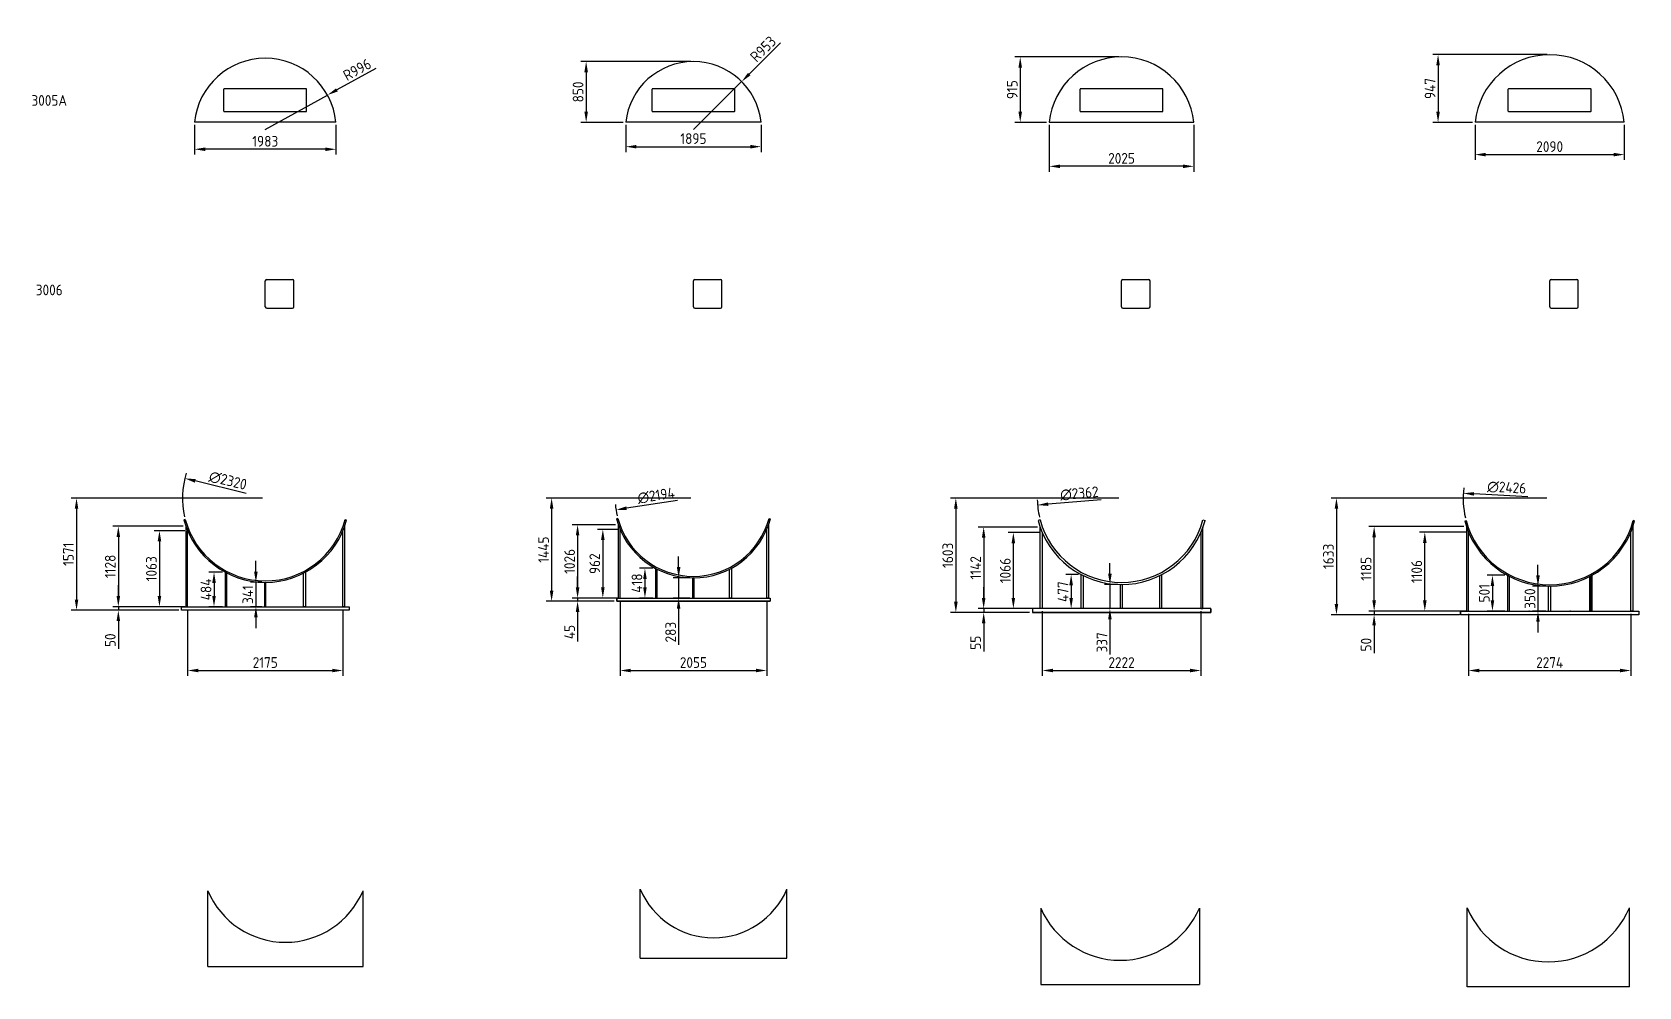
# Model space of a CAD drawing. Header units: millimetres. Extents: x -47360 to 661737, y -45870 to 354580.
# Drawn here: x -267 to 22250, y -45870 to -32500 of the extents above; entities that cross this region are included whole.
import ezdxf

# ---------------------------------------------------------------- set-up
doc = ezdxf.new("R2010")
doc.units = ezdxf.units.MM
doc.header["$LTSCALE"] = 10
doc.styles.get("Standard").update_dxf_attribs({"font": 'isocp2.shx', "bigfont": 'whgtxt.shx'})
doc.dimstyles.new('ISO-25', dxfattribs={"dimscale": 60, "dimtxt": 2.5, "dimasz": 2.5, "dimexe": 1.25, "dimexo": 0.625, "dimtad": 1, "dimdec": 0, "dimdsep": 46, "dimtxsty": 'Standard', "dimcen": 2.5, "dimclrt": 2, "dimadec": 0, "dimazin": 0, "dimtfac": 1, "dimtdec": 0, "dimtmove": 0, "dimatfit": 3, "dimfxl": 1, "dimarcsym": 0})

# ---------------------------------------------------------------- blocks, each defined once
blk = doc.blocks.new('*D353')
at = {"color": 0, "lineweight": -2, "transparency": 16777216}
for p, q in [((4550, -33008), (4004, -33309)), ((3000, -33862), (3872, -33381))]:
    blk.add_line(p, q, dxfattribs=at)
at = {"color": 0, "transparency": 16777216}
blk.add_solid([(3992, -33287), (4016, -33331), (3872, -33381)], dxfattribs=at)
at = {"layer": 'Defpoints', "color": 0, "transparency": 16777216}
for p in [(3872, -33381), (3000, -33862)]:
    blk.add_point(p, dxfattribs=at)
at = {"color": 2, "transparency": 16777216, "insert": (4288, -33024), "char_height": 150, "attachment_point": 5, "rotation": 28.8666}
blk.add_mtext('R996', dxfattribs=at)
blk = doc.blocks.new('*D354')
at = {"color": 0, "lineweight": -2, "transparency": 16777216}
for p, q in [((10223, -32649), (9782, -33088)), ((9000, -33865), (9676, -33193))]:
    blk.add_line(p, q, dxfattribs=at)
at = {"color": 0, "transparency": 16777216}
blk.add_solid([(9765, -33070), (9800, -33105), (9676, -33193)], dxfattribs=at)
at = {"layer": 'Defpoints', "color": 0, "transparency": 16777216}
for p in [(9676, -33193), (9000, -33865)]:
    blk.add_point(p, dxfattribs=at)
at = {"color": 2, "transparency": 16777216, "insert": (9977, -32736), "char_height": 150, "attachment_point": 5, "rotation": 44.8308}
blk.add_mtext('R953', dxfattribs=at)
blk = doc.blocks.new('*D355')
at = {"color": 0, "lineweight": -2, "transparency": 16777216}
for p, q in [((8052, -33800), (8052, -34179)), ((9948, -33800), (9948, -34179)), ((8202, -34104), (9798, -34104))]:
    blk.add_line(p, q, dxfattribs=at)
at = {"color": 0, "transparency": 16777216}
for points in [[(8202, -34079), (8202, -34129), (8052, -34104)], [(9798, -34079), (9798, -34129), (9948, -34104)]]:
    blk.add_solid(points, dxfattribs=at)
at = {"layer": 'Defpoints', "color": 0, "transparency": 16777216}
for p in [(8052, -33763), (9948, -33763), (9948, -34104)]:
    blk.add_point(p, dxfattribs=at)
at = {"color": 2, "transparency": 16777216, "insert": (9000, -33991), "char_height": 150, "attachment_point": 5}
blk.add_mtext('1895', dxfattribs=at)
blk = doc.blocks.new('*D356')
at = {"color": 0, "lineweight": -2, "transparency": 16777216}
for p, q in [((2009, -33800), (2009, -34215)), ((3991, -33800), (3991, -34215)), ((3841, -34140), (2159, -34140))]:
    blk.add_line(p, q, dxfattribs=at)
at = {"color": 0, "transparency": 16777216}
for points in [[(2159, -34115), (2159, -34165), (2009, -34140)], [(3841, -34115), (3841, -34165), (3991, -34140)]]:
    blk.add_solid(points, dxfattribs=at)
at = {"layer": 'Defpoints', "color": 0, "transparency": 16777216}
for p in [(2009, -33763), (3991, -33763), (2009, -34140)]:
    blk.add_point(p, dxfattribs=at)
at = {"color": 2, "transparency": 16777216, "insert": (3000, -34028), "char_height": 150, "attachment_point": 5}
blk.add_mtext('1983', dxfattribs=at)
blk = doc.blocks.new('*D357')
at = {"color": 0, "lineweight": -2, "transparency": 16777216}
for p, q in [((8962, -32912), (7422, -32912)), ((7497, -33062), (7497, -33613)), ((8015, -33763), (7422, -33763))]:
    blk.add_line(p, q, dxfattribs=at)
at = {"color": 0, "transparency": 16777216}
for points in [[(7472, -33062), (7522, -33062), (7497, -32912)], [(7472, -33613), (7522, -33613), (7497, -33763)]]:
    blk.add_solid(points, dxfattribs=at)
at = {"layer": 'Defpoints', "color": 0, "transparency": 16777216}
for p in [(9000, -32912), (7497, -33763), (8052, -33763)]:
    blk.add_point(p, dxfattribs=at)
at = {"color": 2, "transparency": 16777216, "insert": (7384, -33337), "char_height": 150, "attachment_point": 5, "rotation": 90}
blk.add_mtext('850', dxfattribs=at)
blk = doc.blocks.new('*D358')
at = {"color": 0, "lineweight": -2, "transparency": 16777216}
for p, q in [((13987, -33800), (13987, -34454)), ((16013, -33800), (16013, -34454)), ((15863, -34379), (14137, -34379))]:
    blk.add_line(p, q, dxfattribs=at)
at = {"color": 0, "transparency": 16777216}
for points in [[(14137, -34354), (14137, -34404), (13987, -34379)], [(15863, -34354), (15863, -34404), (16013, -34379)]]:
    blk.add_solid(points, dxfattribs=at)
at = {"layer": 'Defpoints', "color": 0, "transparency": 16777216}
for p in [(13987, -33763), (16013, -33763), (13987, -34379)]:
    blk.add_point(p, dxfattribs=at)
at = {"color": 2, "transparency": 16777216, "insert": (15000, -34267), "char_height": 150, "attachment_point": 5}
blk.add_mtext('2025', dxfattribs=at)
blk = doc.blocks.new('*D359')
at = {"color": 0, "lineweight": -2, "transparency": 16777216}
for p, q in [((14963, -32847), (13505, -32847)), ((13580, -32997), (13580, -33613)), ((13950, -33763), (13505, -33763))]:
    blk.add_line(p, q, dxfattribs=at)
at = {"color": 0, "transparency": 16777216}
for points in [[(13555, -32997), (13605, -32997), (13580, -32847)], [(13555, -33613), (13605, -33613), (13580, -33763)]]:
    blk.add_solid(points, dxfattribs=at)
at = {"layer": 'Defpoints', "color": 0, "transparency": 16777216}
for p in [(15000, -32847), (13580, -33763), (13988, -33763)]:
    blk.add_point(p, dxfattribs=at)
at = {"color": 2, "transparency": 16777216, "insert": (13468, -33305), "char_height": 150, "attachment_point": 5, "rotation": 90}
blk.add_mtext('915', dxfattribs=at)
blk = doc.blocks.new('*D360')
at = {"color": 0, "lineweight": -2, "transparency": 16777216}
for p, q in [((19955, -33800), (19955, -34290)), ((22045, -33800), (22045, -34290)), ((20105, -34215), (21895, -34215))]:
    blk.add_line(p, q, dxfattribs=at)
at = {"color": 0, "transparency": 16777216}
for points in [[(20105, -34190), (20105, -34240), (19955, -34215)], [(21895, -34190), (21895, -34240), (22045, -34215)]]:
    blk.add_solid(points, dxfattribs=at)
at = {"layer": 'Defpoints', "color": 0, "transparency": 16777216}
for p in [(19955, -33763, 1695770737718), (22045, -33763, 1695770737718), (22045, -34215)]:
    blk.add_point(p, dxfattribs=at)
at = {"color": 2, "transparency": 16777216, "insert": (21000, -34103), "char_height": 150, "attachment_point": 5}
blk.add_mtext('2090', dxfattribs=at)
blk = doc.blocks.new('*D361')
at = {"color": 0, "lineweight": -2, "transparency": 16777216}
for p, q in [((20963, -32815), (19361, -32815)), ((19436, -32965), (19436, -33613)), ((19918, -33763), (19361, -33763))]:
    blk.add_line(p, q, dxfattribs=at)
at = {"color": 0, "transparency": 16777216}
for points in [[(19411, -32965), (19461, -32965), (19436, -32815)], [(19411, -33613), (19461, -33613), (19436, -33763)]]:
    blk.add_solid(points, dxfattribs=at)
at = {"layer": 'Defpoints', "color": 0, "transparency": 16777216}
for p in [(21000, -32815, 1695770737718), (19436, -33763), (19955, -33763, 1695770737718)]:
    blk.add_point(p, dxfattribs=at)
at = {"color": 2, "transparency": 16777216, "insert": (19324, -33289), "char_height": 150, "attachment_point": 5, "rotation": 90}
blk.add_mtext('947', dxfattribs=at)
blk = doc.blocks.new('*D382')
at = {"color": 0, "lineweight": -2, "transparency": 16777216}
for p, q in [((2962, -39025), (280, -39025)), ((355, -39175), (355, -40446)), ((1788, -40596), (280, -40596))]:
    blk.add_line(p, q, dxfattribs=at)
at = {"color": 0, "transparency": 16777216}
for points in [[(330, -39175), (380, -39175), (355, -39025)], [(330, -40446), (380, -40446), (355, -40596)]]:
    blk.add_solid(points, dxfattribs=at)
at = {"layer": 'Defpoints', "color": 0, "transparency": 16777216}
for p in [(3000, -39025), (355, -40596), (1825, -40596)]:
    blk.add_point(p, dxfattribs=at)
at = {"color": 2, "transparency": 16777216, "insert": (242, -39811), "char_height": 150, "attachment_point": 5, "rotation": 90}
blk.add_mtext('1571', dxfattribs=at)
blk = doc.blocks.new('*D383')
at = {"color": 0, "lineweight": -2, "transparency": 16777216}
for p, q in [((941, -40396), (941, -40246)), ((1788, -40546), (866, -40546)), ((1788, -40596), (866, -40596)), ((941, -40546), (941, -40596)), ((941, -40746), (941, -41136))]:
    blk.add_line(p, q, dxfattribs=at)
at = {"color": 0, "transparency": 16777216}
for points in [[(916, -40396), (966, -40396), (941, -40546)], [(916, -40746), (966, -40746), (941, -40596)]]:
    blk.add_solid(points, dxfattribs=at)
at = {"layer": 'Defpoints', "color": 0, "transparency": 16777216}
for p in [(941, -40596), (1825, -40546), (1825, -40596)]:
    blk.add_point(p, dxfattribs=at)
at = {"color": 2, "transparency": 16777216, "insert": (828, -41016), "char_height": 150, "attachment_point": 5, "rotation": 90}
blk.add_mtext('50', dxfattribs=at)
blk = doc.blocks.new('*D384')
at = {"color": 0, "lineweight": -2, "transparency": 16777216}
for p, q in [((1850, -39419), (866, -39419)), ((941, -39569), (941, -40396)), ((1850, -40546), (866, -40546))]:
    blk.add_line(p, q, dxfattribs=at)
at = {"color": 0, "transparency": 16777216}
for points in [[(916, -39569), (966, -39569), (941, -39419)], [(916, -40396), (966, -40396), (941, -40546)]]:
    blk.add_solid(points, dxfattribs=at)
at = {"layer": 'Defpoints', "color": 0, "transparency": 16777216}
for p in [(1888, -39419), (941, -40546), (1888, -40546)]:
    blk.add_point(p, dxfattribs=at)
at = {"color": 2, "transparency": 16777216, "insert": (828, -39982), "char_height": 150, "attachment_point": 5, "rotation": 90}
blk.add_mtext('1128', dxfattribs=at)
blk = doc.blocks.new('*D385')
at = {"color": 0, "lineweight": -2, "transparency": 16777216}
for p, q in [((1875, -39483), (1442, -39483)), ((1517, -39633), (1517, -40396)), ((1875, -40546), (1442, -40546))]:
    blk.add_line(p, q, dxfattribs=at)
at = {"color": 0, "transparency": 16777216}
for points in [[(1492, -39633), (1542, -39633), (1517, -39483)], [(1492, -40396), (1542, -40396), (1517, -40546)]]:
    blk.add_solid(points, dxfattribs=at)
at = {"layer": 'Defpoints', "color": 0, "transparency": 16777216}
for p in [(1912, -39483), (1517, -40546), (1912, -40546)]:
    blk.add_point(p, dxfattribs=at)
at = {"color": 2, "transparency": 16777216, "insert": (1404, -40015), "char_height": 150, "attachment_point": 5, "rotation": 90}
blk.add_mtext('1063', dxfattribs=at)
blk = doc.blocks.new('*D386')
at = {"color": 0, "lineweight": -2, "transparency": 16777216}
for p, q in [((2400, -40063), (2207, -40063)), ((2282, -40213), (2282, -40396)), ((2400, -40546), (2207, -40546))]:
    blk.add_line(p, q, dxfattribs=at)
at = {"color": 0, "transparency": 16777216}
for points in [[(2257, -40213), (2307, -40213), (2282, -40063)], [(2257, -40396), (2307, -40396), (2282, -40546)]]:
    blk.add_solid(points, dxfattribs=at)
at = {"layer": 'Defpoints', "color": 0, "transparency": 16777216}
for p in [(2438, -40063), (2282, -40546), (2438, -40546)]:
    blk.add_point(p, dxfattribs=at)
at = {"color": 2, "transparency": 16777216, "insert": (2170, -40304), "char_height": 150, "attachment_point": 5, "rotation": 90}
blk.add_mtext('484', dxfattribs=at)
blk = doc.blocks.new('*D387')
at = {"color": 0, "lineweight": -2, "transparency": 16777216}
for p, q in [((2869, -40055), (2869, -39905)), ((2953, -40205), (2794, -40205)), ((2869, -40205), (2869, -40546)), ((2952, -40546), (2794, -40546)), ((2869, -40696), (2869, -40846))]:
    blk.add_line(p, q, dxfattribs=at)
at = {"color": 0, "transparency": 16777216}
for points in [[(2844, -40055), (2894, -40055), (2869, -40205)], [(2844, -40696), (2894, -40696), (2869, -40546)]]:
    blk.add_solid(points, dxfattribs=at)
at = {"layer": 'Defpoints', "color": 0, "transparency": 16777216}
for p in [(2990, -40205), (2869, -40546), (2990, -40546)]:
    blk.add_point(p, dxfattribs=at)
at = {"color": 2, "transparency": 16777216, "insert": (2756, -40376), "char_height": 150, "attachment_point": 5, "rotation": 90}
blk.add_mtext('341', dxfattribs=at)
blk = doc.blocks.new('*D388')
at = {"color": 0, "lineweight": -2, "transparency": 16777216}
blk.add_line((8776, -39059), (8064, -39167), dxfattribs=at)
blk.add_arc((9000, -39025), 1097, 184.6841, 193.0414, dxfattribs=at)
at = {"color": 0, "transparency": 16777216}
blk.add_solid([(8060, -39142), (8067, -39192), (7915, -39189)], dxfattribs=at)
at = {"layer": 'Defpoints', "color": 0, "transparency": 16777216}
for p in [(10085, -38861), (7915, -39189)]:
    blk.add_point(p, dxfattribs=at)
at = {"color": 2, "transparency": 16777216, "insert": (8477, -38991), "char_height": 150, "attachment_point": 5, "rotation": 8.6013}
blk.add_mtext('∅2194', dxfattribs=at)
blk = doc.blocks.new('*D389')
at = {"color": 0, "lineweight": -2, "transparency": 16777216}
for p, q in [((8962, -39025), (6938, -39025)), ((7013, -39175), (7013, -40320)), ((7888, -40470), (6938, -40470))]:
    blk.add_line(p, q, dxfattribs=at)
at = {"color": 0, "transparency": 16777216}
for points in [[(6988, -39175), (7038, -39175), (7013, -39025)], [(6988, -40320), (7038, -40320), (7013, -40470)]]:
    blk.add_solid(points, dxfattribs=at)
at = {"layer": 'Defpoints', "color": 0, "transparency": 16777216}
for p in [(9000, -39025), (7013, -40470), (7925, -40470)]:
    blk.add_point(p, dxfattribs=at)
at = {"color": 2, "transparency": 16777216, "insert": (6900, -39748), "char_height": 150, "attachment_point": 5, "rotation": 90}
blk.add_mtext('1445', dxfattribs=at)
blk = doc.blocks.new('*D390')
at = {"color": 0, "lineweight": -2, "transparency": 16777216}
for p, q in [((7377, -40275), (7377, -40125)), ((7888, -40425), (7302, -40425)), ((7888, -40470), (7302, -40470)), ((7377, -40425), (7377, -40470)), ((7377, -40620), (7377, -41032))]:
    blk.add_line(p, q, dxfattribs=at)
at = {"color": 0, "transparency": 16777216}
for points in [[(7352, -40275), (7402, -40275), (7377, -40425)], [(7352, -40620), (7402, -40620), (7377, -40470)]]:
    blk.add_solid(points, dxfattribs=at)
at = {"layer": 'Defpoints', "color": 0, "transparency": 16777216}
for p in [(7377, -40470), (7925, -40425), (7925, -40470)]:
    blk.add_point(p, dxfattribs=at)
at = {"color": 2, "transparency": 16777216, "insert": (7265, -40901), "char_height": 150, "attachment_point": 5, "rotation": 90}
blk.add_mtext('45', dxfattribs=at)
blk = doc.blocks.new('*D391')
at = {"color": 0, "lineweight": -2, "transparency": 16777216}
for p, q in [((7910, -39399), (7302, -39399)), ((7377, -39549), (7377, -40275)), ((7910, -40425), (7302, -40425))]:
    blk.add_line(p, q, dxfattribs=at)
at = {"color": 0, "transparency": 16777216}
for points in [[(7352, -39549), (7402, -39549), (7377, -39399)], [(7352, -40275), (7402, -40275), (7377, -40425)]]:
    blk.add_solid(points, dxfattribs=at)
at = {"layer": 'Defpoints', "color": 0, "transparency": 16777216}
for p in [(7948, -39399), (7377, -40425), (7948, -40425)]:
    blk.add_point(p, dxfattribs=at)
at = {"color": 2, "transparency": 16777216, "insert": (7265, -39912), "char_height": 150, "attachment_point": 5, "rotation": 90}
blk.add_mtext('1026', dxfattribs=at)
blk = doc.blocks.new('*D392')
at = {"color": 0, "lineweight": -2, "transparency": 16777216}
for p, q in [((7935, -39463), (7656, -39463)), ((7731, -39613), (7731, -40275)), ((7935, -40425), (7656, -40425))]:
    blk.add_line(p, q, dxfattribs=at)
at = {"color": 0, "transparency": 16777216}
for points in [[(7706, -39613), (7756, -39613), (7731, -39463)], [(7706, -40275), (7756, -40275), (7731, -40425)]]:
    blk.add_solid(points, dxfattribs=at)
at = {"layer": 'Defpoints', "color": 0, "transparency": 16777216}
for p in [(7973, -39463), (7731, -40425), (7973, -40425)]:
    blk.add_point(p, dxfattribs=at)
at = {"color": 2, "transparency": 16777216, "insert": (7618, -39944), "char_height": 150, "attachment_point": 5, "rotation": 90}
blk.add_mtext('962', dxfattribs=at)
blk = doc.blocks.new('*D393')
at = {"color": 0, "lineweight": -2, "transparency": 16777216}
for p, q in [((8430, -40007), (8246, -40007)), ((8321, -40157), (8321, -40275)), ((8430, -40425), (8246, -40425))]:
    blk.add_line(p, q, dxfattribs=at)
at = {"color": 0, "transparency": 16777216}
for points in [[(8296, -40157), (8346, -40157), (8321, -40007)], [(8296, -40275), (8346, -40275), (8321, -40425)]]:
    blk.add_solid(points, dxfattribs=at)
at = {"layer": 'Defpoints', "color": 0, "transparency": 16777216}
for p in [(8468, -40007), (8321, -40425), (8468, -40425)]:
    blk.add_point(p, dxfattribs=at)
at = {"color": 2, "transparency": 16777216, "insert": (8209, -40216), "char_height": 150, "attachment_point": 5, "rotation": 90}
blk.add_mtext('418', dxfattribs=at)
blk = doc.blocks.new('*D394')
at = {"color": 0, "lineweight": -2, "transparency": 16777216}
for p, q in [((8793, -39992), (8793, -39842)), ((8950, -40142), (8718, -40142)), ((8793, -40142), (8793, -40425)), ((8950, -40425), (8718, -40425)), ((8793, -40575), (8793, -41080))]:
    blk.add_line(p, q, dxfattribs=at)
at = {"color": 0, "transparency": 16777216}
for points in [[(8768, -39992), (8818, -39992), (8793, -40142)], [(8768, -40575), (8818, -40575), (8793, -40425)]]:
    blk.add_solid(points, dxfattribs=at)
at = {"layer": 'Defpoints', "color": 0, "transparency": 16777216}
for p in [(8988, -40142), (8793, -40425), (8988, -40425)]:
    blk.add_point(p, dxfattribs=at)
at = {"color": 2, "transparency": 16777216, "insert": (8681, -40903), "char_height": 150, "attachment_point": 5, "rotation": 90}
blk.add_mtext('283', dxfattribs=at)
blk = doc.blocks.new('*D395')
at = {"color": 0, "lineweight": -2, "transparency": 16777216}
for p, q in [((7973, -40463), (7973, -41515)), ((10028, -40463), (10028, -41515)), ((8123, -41440), (9878, -41440))]:
    blk.add_line(p, q, dxfattribs=at)
at = {"color": 0, "transparency": 16777216}
for points in [[(8123, -41415), (8123, -41465), (7973, -41440)], [(9878, -41415), (9878, -41465), (10028, -41440)]]:
    blk.add_solid(points, dxfattribs=at)
at = {"layer": 'Defpoints', "color": 0, "transparency": 16777216}
for p in [(7973, -40425), (10028, -40425), (10028, -41440)]:
    blk.add_point(p, dxfattribs=at)
at = {"color": 2, "transparency": 16777216, "insert": (9000, -41328), "char_height": 150, "attachment_point": 5}
blk.add_mtext('2055', dxfattribs=at)
blk = doc.blocks.new('*D396')
at = {"color": 0, "lineweight": -2, "transparency": 16777216}
for p, q in [((1912, -40584), (1912, -41515)), ((4088, -40584), (4088, -41515)), ((2062, -41440), (3938, -41440))]:
    blk.add_line(p, q, dxfattribs=at)
at = {"color": 0, "transparency": 16777216}
for points in [[(2062, -41415), (2062, -41465), (1912, -41440)], [(3938, -41415), (3938, -41465), (4088, -41440)]]:
    blk.add_solid(points, dxfattribs=at)
at = {"layer": 'Defpoints', "color": 0, "transparency": 16777216}
for p in [(1912, -40546), (4088, -40546), (4088, -41440)]:
    blk.add_point(p, dxfattribs=at)
at = {"color": 2, "transparency": 16777216, "insert": (3000, -41328), "char_height": 150, "attachment_point": 5}
blk.add_mtext('2175', dxfattribs=at)
blk = doc.blocks.new('*D397')
at = {"color": 0, "lineweight": -2, "transparency": 16777216}
blk.add_line((14714, -39049), (13973, -39111), dxfattribs=at)
blk.add_arc((15000, -39025), 1181, 181.1066, 193.1807, dxfattribs=at)
at = {"color": 0, "transparency": 16777216}
blk.add_solid([(13970, -39086), (13975, -39135), (13823, -39123)], dxfattribs=at)
at = {"layer": 'Defpoints', "color": 0, "transparency": 16777216}
for p in [(16177, -38928), (13823, -39123)]:
    blk.add_point(p, dxfattribs=at)
at = {"color": 2, "transparency": 16777216, "insert": (14409, -38961), "char_height": 150, "attachment_point": 5, "rotation": 4.7452}
blk.add_mtext('∅2362', dxfattribs=at)
blk = doc.blocks.new('*D398')
at = {"color": 0, "lineweight": -2, "transparency": 16777216}
for p, q in [((14962, -39025), (12603, -39025)), ((12678, -39175), (12678, -40478)), ((13712, -40628), (12603, -40628))]:
    blk.add_line(p, q, dxfattribs=at)
at = {"color": 0, "transparency": 16777216}
for points in [[(12653, -39175), (12703, -39175), (12678, -39025)], [(12653, -40478), (12703, -40478), (12678, -40628)]]:
    blk.add_solid(points, dxfattribs=at)
at = {"layer": 'Defpoints', "color": 0, "transparency": 16777216}
for p in [(15000, -39025), (12678, -40628), (13750, -40628, -37683794172)]:
    blk.add_point(p, dxfattribs=at)
at = {"color": 2, "transparency": 16777216, "insert": (12565, -39827), "char_height": 150, "attachment_point": 5, "rotation": 90}
blk.add_mtext('1603', dxfattribs=at)
blk = doc.blocks.new('*D399')
at = {"color": 0, "lineweight": -2, "transparency": 16777216}
for p, q in [((13068, -40423), (13068, -40273)), ((13712, -40573), (12993, -40573)), ((13712, -40628), (12993, -40628)), ((13068, -40573), (13068, -40628)), ((13068, -40778), (13068, -41175))]:
    blk.add_line(p, q, dxfattribs=at)
at = {"color": 0, "transparency": 16777216}
for points in [[(13043, -40423), (13093, -40423), (13068, -40573)], [(13043, -40778), (13093, -40778), (13068, -40628)]]:
    blk.add_solid(points, dxfattribs=at)
at = {"layer": 'Defpoints', "color": 0, "transparency": 16777216}
for p in [(13068, -40628), (13750, -40573, -37683794172), (13750, -40628, -37683794172)]:
    blk.add_point(p, dxfattribs=at)
at = {"color": 2, "transparency": 16777216, "insert": (12955, -41051), "char_height": 150, "attachment_point": 5, "rotation": 90}
blk.add_mtext('55', dxfattribs=at)
blk = doc.blocks.new('*D400')
at = {"color": 0, "lineweight": -2, "transparency": 16777216}
for p, q in [((13822, -39431), (12993, -39431)), ((13068, -39581), (13068, -40423)), ((13822, -40573), (12993, -40573))]:
    blk.add_line(p, q, dxfattribs=at)
at = {"color": 0, "transparency": 16777216}
for points in [[(13043, -39581), (13093, -39581), (13068, -39431)], [(13043, -40423), (13093, -40423), (13068, -40573)]]:
    blk.add_solid(points, dxfattribs=at)
at = {"layer": 'Defpoints', "color": 0, "transparency": 16777216}
for p in [(13859, -39431), (13068, -40573), (13859, -40573)]:
    blk.add_point(p, dxfattribs=at)
at = {"color": 2, "transparency": 16777216, "insert": (12955, -40002), "char_height": 150, "attachment_point": 5, "rotation": 90}
blk.add_mtext('1142', dxfattribs=at)
blk = doc.blocks.new('*D401')
at = {"color": 0, "lineweight": -2, "transparency": 16777216}
for p, q in [((13852, -39507), (13409, -39507)), ((13484, -40423), (13484, -39657)), ((13852, -40573), (13409, -40573))]:
    blk.add_line(p, q, dxfattribs=at)
at = {"color": 0, "transparency": 16777216}
for points in [[(13459, -39657), (13509, -39657), (13484, -39507)], [(13459, -40423), (13509, -40423), (13484, -40573)]]:
    blk.add_solid(points, dxfattribs=at)
at = {"layer": 'Defpoints', "color": 0, "transparency": 16777216}
for p in [(13484, -39507), (13889, -39507), (13889, -40573)]:
    blk.add_point(p, dxfattribs=at)
at = {"color": 2, "transparency": 16777216, "insert": (13371, -40040), "char_height": 150, "attachment_point": 5, "rotation": 90}
blk.add_mtext('1066', dxfattribs=at)
blk = doc.blocks.new('*D402')
at = {"color": 0, "lineweight": -2, "transparency": 16777216}
for p, q in [((14397, -40096), (14219, -40096)), ((14294, -40246), (14294, -40423)), ((14397, -40573), (14219, -40573))]:
    blk.add_line(p, q, dxfattribs=at)
at = {"color": 0, "transparency": 16777216}
for points in [[(14269, -40246), (14319, -40246), (14294, -40096)], [(14269, -40423), (14319, -40423), (14294, -40573)]]:
    blk.add_solid(points, dxfattribs=at)
at = {"layer": 'Defpoints', "color": 0, "transparency": 16777216}
for p in [(14435, -40096, -56525691257), (14294, -40573), (14435, -40573, -56525691257)]:
    blk.add_point(p, dxfattribs=at)
at = {"color": 2, "transparency": 16777216, "insert": (14181, -40335), "char_height": 150, "attachment_point": 5, "rotation": 90}
blk.add_mtext('477', dxfattribs=at)
blk = doc.blocks.new('*D403')
at = {"color": 0, "lineweight": -2, "transparency": 16777216}
for p, q in [((14837, -40086), (14837, -39936)), ((14947, -40236), (14762, -40236)), ((14837, -40236), (14837, -40573)), ((14947, -40573), (14762, -40573)), ((14837, -40723), (14837, -41218))]:
    blk.add_line(p, q, dxfattribs=at)
at = {"color": 0, "transparency": 16777216}
for points in [[(14812, -40086), (14862, -40086), (14837, -40236)], [(14812, -40723), (14862, -40723), (14837, -40573)]]:
    blk.add_solid(points, dxfattribs=at)
at = {"layer": 'Defpoints', "color": 0, "transparency": 16777216}
for p in [(14985, -40236, -56525691257), (14837, -40573), (14985, -40573, -56525691257)]:
    blk.add_point(p, dxfattribs=at)
at = {"color": 2, "transparency": 16777216, "insert": (14725, -41046), "char_height": 150, "attachment_point": 5, "rotation": 90}
blk.add_mtext('337', dxfattribs=at)
blk = doc.blocks.new('*D404')
at = {"color": 0, "lineweight": -2, "transparency": 16777216}
for p, q in [((13889, -40611), (13889, -41515)), ((16111, -40611), (16111, -41515)), ((14039, -41440), (15961, -41440))]:
    blk.add_line(p, q, dxfattribs=at)
at = {"color": 0, "transparency": 16777216}
for points in [[(14039, -41415), (14039, -41465), (13889, -41440)], [(15961, -41415), (15961, -41465), (16111, -41440)]]:
    blk.add_solid(points, dxfattribs=at)
at = {"layer": 'Defpoints', "color": 0, "transparency": 16777216}
for p in [(13889, -40573), (16111, -40573), (16111, -41440)]:
    blk.add_point(p, dxfattribs=at)
at = {"color": 2, "transparency": 16777216, "insert": (15000, -41328), "char_height": 150, "attachment_point": 5}
blk.add_mtext('2222', dxfattribs=at)
blk = doc.blocks.new('*D405')
at = {"color": 0, "lineweight": -2, "transparency": 16777216}
blk.add_line((20695, -39008), (19939, -38967), dxfattribs=at)
blk.add_arc((21000, -39025), 1213, 173.3004, 193.2287, dxfattribs=at)
at = {"color": 0, "transparency": 16777216}
blk.add_solid([(19940, -38942), (19937, -38992), (19789, -38958)], dxfattribs=at)
at = {"layer": 'Defpoints', "color": 0, "transparency": 16777216}
for p in [(19789, -38958), (22211, -39092)]:
    blk.add_point(p, dxfattribs=at)
at = {"color": 2, "transparency": 16777216, "insert": (20398, -38879), "char_height": 150, "attachment_point": 5, "rotation": 356.843}
blk.add_mtext('∅2426', dxfattribs=at)
blk = doc.blocks.new('*D406')
at = {"color": 0, "lineweight": -2, "transparency": 16777216}
for p, q in [((20962, -39025), (17937, -39025)), ((18012, -39175), (18012, -40508)), ((19738, -40658), (17937, -40658))]:
    blk.add_line(p, q, dxfattribs=at)
at = {"color": 0, "transparency": 16777216}
for points in [[(17987, -39175), (18037, -39175), (18012, -39025)], [(17987, -40508), (18037, -40508), (18012, -40658)]]:
    blk.add_solid(points, dxfattribs=at)
at = {"layer": 'Defpoints', "color": 0, "transparency": 16777216}
for p in [(21000, -39025), (18012, -40658), (19775, -40658)]:
    blk.add_point(p, dxfattribs=at)
at = {"color": 2, "transparency": 16777216, "insert": (17900, -39842), "char_height": 150, "attachment_point": 5, "rotation": 90}
blk.add_mtext('1633', dxfattribs=at)
blk = doc.blocks.new('*D407')
at = {"color": 0, "lineweight": -2, "transparency": 16777216}
for p, q in [((18540, -40458), (18540, -40308)), ((19712, -40608), (18465, -40608)), ((19712, -40658), (18465, -40658)), ((18540, -40608), (18540, -40658)), ((18540, -40808), (18540, -41198))]:
    blk.add_line(p, q, dxfattribs=at)
at = {"color": 0, "transparency": 16777216}
for points in [[(18515, -40458), (18565, -40458), (18540, -40608)], [(18515, -40808), (18565, -40808), (18540, -40658)]]:
    blk.add_solid(points, dxfattribs=at)
at = {"layer": 'Defpoints', "color": 0, "transparency": 16777216}
for p in [(18540, -40658), (19750, -40608), (19750, -40658)]:
    blk.add_point(p, dxfattribs=at)
at = {"color": 2, "transparency": 16777216, "insert": (18428, -41078), "char_height": 150, "attachment_point": 5, "rotation": 90}
blk.add_mtext('50', dxfattribs=at)
blk = doc.blocks.new('*D408')
at = {"color": 0, "lineweight": -2, "transparency": 16777216}
for p, q in [((19796, -39423), (18465, -39423)), ((18540, -40458), (18540, -39573)), ((19796, -40608), (18465, -40608))]:
    blk.add_line(p, q, dxfattribs=at)
at = {"color": 0, "transparency": 16777216}
for points in [[(18515, -39573), (18565, -39573), (18540, -39423)], [(18515, -40458), (18565, -40458), (18540, -40608)]]:
    blk.add_solid(points, dxfattribs=at)
at = {"layer": 'Defpoints', "color": 0, "transparency": 16777216}
for p in [(18540, -39423), (19833, -39423), (19833, -40608)]:
    blk.add_point(p, dxfattribs=at)
at = {"color": 2, "transparency": 16777216, "insert": (18428, -40016), "char_height": 150, "attachment_point": 5, "rotation": 90}
blk.add_mtext('1185', dxfattribs=at)
blk = doc.blocks.new('*D409')
at = {"color": 0, "lineweight": -2, "transparency": 16777216}
for p, q in [((19825, -39502), (19175, -39502)), ((19250, -40458), (19250, -39652)), ((19825, -40608), (19175, -40608))]:
    blk.add_line(p, q, dxfattribs=at)
at = {"color": 0, "transparency": 16777216}
for points in [[(19225, -39652), (19275, -39652), (19250, -39502)], [(19225, -40458), (19275, -40458), (19250, -40608)]]:
    blk.add_solid(points, dxfattribs=at)
at = {"layer": 'Defpoints', "color": 0, "transparency": 16777216}
for p in [(19250, -39502), (19863, -39502), (19863, -40608)]:
    blk.add_point(p, dxfattribs=at)
at = {"color": 2, "transparency": 16777216, "insert": (19137, -40055), "char_height": 150, "attachment_point": 5, "rotation": 90}
blk.add_mtext('1106', dxfattribs=at)
blk = doc.blocks.new('*D410')
at = {"color": 0, "lineweight": -2, "transparency": 16777216}
for p, q in [((20371, -40107), (20123, -40107)), ((20198, -40257), (20198, -40458)), ((20371, -40608), (20123, -40608))]:
    blk.add_line(p, q, dxfattribs=at)
at = {"color": 0, "transparency": 16777216}
for points in [[(20173, -40257), (20223, -40257), (20198, -40107)], [(20173, -40458), (20223, -40458), (20198, -40608)]]:
    blk.add_solid(points, dxfattribs=at)
at = {"layer": 'Defpoints', "color": 0, "transparency": 16777216}
for p in [(20409, -40107), (20198, -40608), (20409, -40608)]:
    blk.add_point(p, dxfattribs=at)
at = {"color": 2, "transparency": 16777216, "insert": (20085, -40358), "char_height": 150, "attachment_point": 5, "rotation": 90}
blk.add_mtext('501', dxfattribs=at)
blk = doc.blocks.new('*D411')
at = {"color": 0, "lineweight": -2, "transparency": 16777216}
for p, q in [((20836, -40108), (20836, -39958)), ((20948, -40258), (20761, -40258)), ((20836, -40258), (20836, -40608)), ((20948, -40608), (20761, -40608)), ((20836, -40758), (20836, -40908))]:
    blk.add_line(p, q, dxfattribs=at)
at = {"color": 0, "transparency": 16777216}
for points in [[(20811, -40108), (20861, -40108), (20836, -40258)], [(20811, -40758), (20861, -40758), (20836, -40608)]]:
    blk.add_solid(points, dxfattribs=at)
at = {"layer": 'Defpoints', "color": 0, "transparency": 16777216}
for p in [(20985, -40258), (20836, -40608), (20985, -40608)]:
    blk.add_point(p, dxfattribs=at)
at = {"color": 2, "transparency": 16777216, "insert": (20724, -40433), "char_height": 150, "attachment_point": 5, "rotation": 90}
blk.add_mtext('350', dxfattribs=at)
blk = doc.blocks.new('*D412')
at = {"color": 0, "lineweight": -2, "transparency": 16777216}
for p, q in [((19863, -40646), (19863, -41515)), ((22137, -40646), (22137, -41515)), ((20013, -41440), (21987, -41440))]:
    blk.add_line(p, q, dxfattribs=at)
at = {"color": 0, "transparency": 16777216}
for points in [[(20013, -41415), (20013, -41465), (19863, -41440)], [(21987, -41415), (21987, -41465), (22137, -41440)]]:
    blk.add_solid(points, dxfattribs=at)
at = {"layer": 'Defpoints', "color": 0, "transparency": 16777216}
for p in [(19863, -40608), (22137, -40608), (22137, -41440)]:
    blk.add_point(p, dxfattribs=at)
at = {"color": 2, "transparency": 16777216, "insert": (21000, -41328), "char_height": 150, "attachment_point": 5}
blk.add_mtext('2274', dxfattribs=at)
blk = doc.blocks.new('*D413')
at = {"color": 0, "lineweight": -2, "transparency": 16777216}
blk.add_line((2733, -38960), (2019, -38785), dxfattribs=at)
blk.add_arc((3000, -39025), 1160, 162.5141, 193.1478, dxfattribs=at)
at = {"color": 0, "transparency": 16777216}
blk.add_solid([(2025, -38760), (2013, -38809), (1873, -38749)], dxfattribs=at)
at = {"layer": 'Defpoints', "color": 0, "transparency": 16777216}
for p in [(1873, -38749), (4127, -39302)]:
    blk.add_point(p, dxfattribs=at)
at = {"color": 2, "transparency": 16777216, "insert": (2476, -38781), "char_height": 150, "attachment_point": 5, "rotation": 346.2186}
blk.add_mtext('∅2320', dxfattribs=at)

msp = doc.modelspace()

# ---------------------------------------------------------------- linework, layer by layer
for p, q in [((2420, -33606.53), (2420, -33298.53)), ((3574, -33292.53), (2426, -33292.53)), ((3580, -33606.54), (3580, -33298.53)), ((8420.06, -33606.55), (8420.06, -33298.58)), ((9573.94, -33292.58), (8426.06, -33292.58)), ((9579.94, -33606.55), (9579.94, -33298.58)), ((14419.96, -33606.52), (14419.96, -33298.5)), ((15574.04, -33292.5), (14425.96, -33292.5)), ((15580.04, -33606.52), (15580.04, -33298.5)), ((20419.97, -33606.52, 1695770737717.55), (20419.97, -33298.51, 1695770737717.55)), ((21574.03, -33292.51, 1695770737717.55), (20425.97, -33292.51, 1695770737717.55)), ((21580.03, -33606.53, 1695770737717.55), (21580.03, -33298.51, 1695770737717.55)), ((3991.25, -33762.53), (2008.75, -33762.53)), ((2426, -33612.53), (3574, -33612.54)), ((8426.06, -33612.55), (9573.94, -33612.55)), ((14425.96, -33612.52), (15574.04, -33612.53)), ((20425.97, -33612.52, 1695770737717.55), (21574.03, -33612.53, 1695770737717.55)), ((3000, -36344.97, -565256912572.52), (3000, -35984.97, -565256912572.52)), ((3020, -35964.97, -565256912572.52), (3380, -35964.97, -565256912572.52)), ((3400, -36344.97, -565256912572.52), (3400, -35984.97, -565256912572.52)), ((9000, -36344.97, -565256912572.52), (9000, -35984.97, -565256912572.52)), ((9020, -35964.97, -565256912572.52), (9380, -35964.97, -565256912572.52)), ((9400, -36344.97, -565256912572.52), (9400, -35984.97, -565256912572.52)), ((15000, -36344.97, -565256912572.52), (15000, -35984.97, -565256912572.52)), ((15020, -35964.97, -565256912572.52), (15380, -35964.97, -565256912572.52)), ((15400, -36344.97, -565256912572.52), (15400, -35984.97, -565256912572.52)), ((21000, -36344.97, -565256912572.52), (21000, -35984.97, -565256912572.52)), ((21020, -35964.97, -565256912572.52), (21380, -35964.97, -565256912572.52)), ((21400, -36344.97, -565256912572.52), (21400, -35984.97, -565256912572.52)), ((3020, -36364.97, -565256912572.52), (3380, -36364.97, -565256912572.52)), ((9020, -36364.97, -565256912572.52), (9380, -36364.97, -565256912572.52)), ((15020, -36364.97, -565256912572.52), (15380, -36364.97, -565256912572.52)), ((21020, -36364.97, -565256912572.52), (21380, -36364.97, -565256912572.52)), ((1879.53, -39325.52), (1860.21, -39330.7)), ((4120.47, -39325.52), (4139.79, -39330.7)), ((19809.01, -39344.41), (19828.33, -39339.24)), ((22190.99, -39344.41), (22171.67, -39339.24)), ((14434.91, -40573.29, -56525691257.25), (14434.91, -40096.36, -56525691257.25)), ((14464.91, -40573.29, -56525691257.25), (14464.91, -40111.66, -56525691257.25)), ((14984.91, -40573.29, -56525691257.25), (14984.91, -40236.2, -56525691257.25)), ((15014.91, -40573.29, -56525691257.25), (15014.91, -40236.2, -56525691257.25)), ((15534.91, -40573.29, -37683794171.5), (15534.91, -40111.75, -56525691257.25)), ((15564.91, -40573.29, -37683794171.5), (15564.91, -40096.46, -56525691257.25)), ((20985, -40608.29), (20985, -40258.23)), ((21576, -40109.52), (21576, -40608.29)), ((1825, -40596.29), (1825, -40546.29)), ((1825, -40546.29), (4175, -40546.29)), ((4175, -40596.29), (1825, -40596.29)), ((4175, -40546.29), (4175, -40596.29)), ((16250, -40628.29, -37683794171.5), (13750, -40628.29, -37683794171.5)), ((16250, -40578.29, -37683794171.5), (16250, -40628.29, -37683794171.5)), ((19750, -40658.29), (19750, -40608.29)), ((19750, -40608.29), (22250, -40608.29)), ((19750, -40608.29), (19750, -40658.29)), ((22250, -40658.29), (19750, -40658.29)), ((19775, -40608.29), (22250, -40608.29)), ((22225, -40658.29), (19775, -40658.29)), ((22250, -40608.29), (22250, -40658.29)), ((22250, -40608.29), (22250, -40658.29)), ((2195, -45587.38), (2195, -44524.36)), ((4370, -45587.38), (4370, -44524.36)), ((19843.44, -45870.11), (19843.44, -44764.1)), ((22117.44, -45870.11), (22117.44, -44764.1)), ((2195, -45587.38), (4370, -45587.38)), ((13869.44, -45835.11), (16091.44, -45835.11)), ((22117.44, -45870.11), (19843.44, -45870.11))]:
    msp.add_line(p, q)
at = {"ltscale": 50}
for p, q in [((9947.75, -33762.53), (8052.25, -33762.53)), ((13987.5, -33762.53), (16012.5, -33762.53)), ((22044.75, -33762.53, 1695770737717.55), (19955.25, -33762.53, 1695770737717.55)), ((7940.38, -39309.22), (7921.06, -39314.39)), ((10059.62, -39309.22), (10078.94, -39314.39)), ((13859.24, -39330.96), (13830.26, -39338.72)), ((16140.76, -39330.97), (16169.74, -39338.72)), ((7925, -40470.38), (7925, -40425.38)), ((7925, -40425.38), (9000, -40425.38)), ((7925, -40425.38), (7925, -40470.38)), ((10075, -40470.38), (7925, -40470.38)), ((7925, -40470.38), (10075, -40470.38)), ((9000, -40425.38), (10075, -40425.38)), ((10075, -40425.38), (10075, -40470.38)), ((10075, -40425.38), (10075, -40470.38)), ((8255, -45466.47), (8255, -44504.48)), ((10310, -45466.47), (10310, -44504.48)), ((13869.44, -44768.98), (13869.44, -45835.11)), ((16091.44, -44768.98), (16091.44, -45835.11)), ((8255, -45466.47), (10310, -45466.47))]:
    msp.add_line(p, q, dxfattribs=at)
for points in [[(7947.5, -39399.37), (7947.5, -40425.38), (7972.5, -40425.38), (7972.5, -39463.39)], [(10052.5, -39399.37), (10052.5, -40425.38), (10027.5, -40425.38), (10027.5, -39463.39)], [(8467.5, -40007.19), (8467.5, -40425.38), (8492.5, -40425.38), (8492.5, -40020.34)], [(2990.22, -40205.25), (2990, -40546.29), (3010, -40546.29), (3009.78, -40205.25)], [(8987.5, -40142.22), (8987.5, -40425.38), (9012.5, -40425.38), (9012.5, -40142.22)]]:
    msp.add_lwpolyline(points, dxfattribs=at)
for points in [[(1887.5, -39418.67), (1887.5, -40546.29), (1912.5, -40546.29), (1912.5, -39483.27)], [(4112.5, -39418.67), (4112.5, -40546.29), (4087.5, -40546.29), (4087.5, -39483.27)], [(19833, -39423.29), (19833, -39423.29), (19833, -40608.29), (19863, -40608.29), (19863, -39502.28)], [(22167, -39423.29), (22167, -40608.29), (22137, -40608.29), (22137, -39502.28)], [(2437.5, -40062.59), (2437.5, -40546.29), (2462.5, -40546.29), (2462.5, -40075.76)], [(3562.5, -40062.59), (3562.5, -40546.29), (3537.5, -40546.29), (3537.5, -40075.76)], [(20409, -40107.42), (20409, -40608.29), (20439, -40608.29), (20439, -40123.27)], [(20987.5, -40608.29), (21015, -40608.29), (21015, -40258.23)], [(21591, -40107.42), (21591, -40608.29), (21561, -40608.29), (21561, -40123.27)]]:
    msp.add_lwpolyline(points)
for points in [[(13859, -39431.05), (13889, -39507.16), (13889, -40573.29), (13859, -40573.29)], [(16141, -39431.05), (16111, -39507.16), (16111, -40573.29), (16141, -40573.29)]]:
    msp.add_lwpolyline(points, close=True, dxfattribs=at)
at = {"ltscale": 50, "elevation": 0}
msp.add_lwpolyline([(9532.5, -40007.19), (9532.5, -40425.38), (9507.5, -40425.38), (9507.5, -40020.34)], dxfattribs=at)
at = {"elevation": -37683794171.5}
msp.add_lwpolyline([(14999.91, -40573.29), (13750, -40573.29), (13750, -40628.29), (16250, -40628.29), (16250, -40573.29), (14999.91, -40573.29)], dxfattribs=at)
for centre, radius, start, end in [((3000, -33862.43), 996.27, 5.754838, 174.245164), ((2426, -33298.53), 6, 90, 180), ((3574, -33298.53), 6, 0, 90), ((8426.06, -33298.58), 6, 90, 180), ((9573.94, -33298.58), 6, 0, 90), ((14425.96, -33298.5), 6, 90, 180), ((15574.04, -33298.5), 6, 0, 90), ((20425.97, -33298.51, 1695770737717.55), 6, 90, 180), ((21574.03, -33298.51, 1695770737717.55), 6, 0, 90), ((2426, -33606.53), 6, 180, 269.999823), ((3574, -33606.54), 6, 269.999823, 0), ((8426.06, -33606.55), 6, 180, 269.999823), ((9573.94, -33606.55), 6, 269.999823, 0), ((14425.96, -33606.52), 6, 180, 269.999823), ((15574.04, -33606.52), 6, 269.999823, 0), ((20425.97, -33606.52, 1695770737717.55), 6, 180, 269.999823), ((21574.03, -33606.53, 1695770737717.55), 6, 269.999823, 0), ((3020, -35984.97, -847885368858.77), 20, 90, 180), ((3380, -35984.97, -847885368858.77), 20, 0, 90), ((9020, -35984.97, -847885368858.77), 20, 90, 180), ((9380, -35984.97, -847885368858.77), 20, 0, 90), ((15020, -35984.97, -847885368858.77), 20, 90, 180), ((15380, -35984.97, -847885368858.77), 20, 0, 90), ((21020, -35984.97, -847885368858.77), 20, 90, 180), ((21380, -35984.97, -847885368858.77), 20, 0, 90), ((3020, -36344.97, -847885368858.77), 20, 180, 270), ((3380, -36344.97, -847885368858.77), 20, 270, 0), ((9020, -36344.97, -847885368858.77), 20, 180, 270), ((9380, -36344.97, -847885368858.77), 20, 270, 0), ((15020, -36344.97, -847885368858.77), 20, 180, 270), ((15380, -36344.97, -847885368858.77), 20, 270, 0), ((21020, -36344.97, -847885368858.77), 20, 180, 270), ((21380, -36344.97, -847885368858.77), 20, 270, 0), ((3000, -39025.29), 1180, 195, 345), ((3000, -39025.29), 1160, 195, 345), ((21000, -39025.29), 1233, 195, 345), ((21000, -39025.29), 1213, 195, 345), ((3282.5, -44066.38), 1180, 202.837375, 337.162625), ((20980.44, -44287.11), 1233, 202.758866, 337.241134)]:
    msp.add_arc(centre, radius, start, end)
at = {"ltscale": 50}
for centre, radius, start, end in [((15000, -33865.16), 1017.69, 5.787652, 174.212348), ((21000, -33865.27, 1695770737717.55), 1049.79, 5.616281, 174.383719), ((9000, -33865.45), 953.32, 6.197302, 173.802698), ((9000, -39025.29), 1117, 195, 270), ((9000, -39025.29), 1097, 195, 270), ((9000, -39025.29), 1097, 270, 345), ((9000, -39025.29), 1117, 270, 345), ((15000, -39025.29), 1211, 195, 345), ((15000, -39025.29), 1181, 195, 344.999422), ((9282.5, -44066.38), 1117, 203.092234, 270), ((9282.5, -44066.38), 1117, 270, 336.907766), ((14980.44, -44287.11), 1211, 203.447708, 336.552292)]:
    msp.add_arc(centre, radius, start, end, dxfattribs=at)
for p in [(20136.02, -40608.29), (20712.02, -40608.29), (21288.02, -40608.29)]:
    msp.add_point(p)

# ---------------------------------------------------------------- texts
at = {"color": 2, "char_height": 150, "attachment_point": 5}
for s, insert in [('3005A', (-27.31, -33456.61)), ('3006', (-27.31, -36110.28))]:
    msp.add_mtext(s, dxfattribs=dict(at, insert=insert))

# ---------------------------------------------------------------- dimensions: what is measured, and where the dimension line sits
for center, mpoint, picture, middle in [((9000, -33865.45), (9676.09, -33193.34), '*D354', (9976.81, -32735.76)), ((3000, -33862.43), (3872.48, -33381.46), '*D353', (4288.22, -33023.81))]:
    dim = msp.add_radius_dim(center=center, mpoint=mpoint, dimstyle='ISO-25')
    dim.commit()
    dim.dimension.update_dxf_attribs({"geometry": picture, "text_midpoint": middle})
for base, p1, p2, picture, middle in [((13580.37, -33762.53), (15000, -32847.47), (13987.5, -33762.53), '*D359', (13467.87, -33305)), ((19436.1, -33762.53), (21000, -32815.48, 1695770737717.55), (19955.25, -33762.53, 1695770737717.55), '*D361', (19323.6, -33289.01)), ((7496.71, -33762.53), (9000, -32912.13), (8052.25, -33762.53), '*D357', (7384.21, -33337.33)), ((354.92, -40596.29), (3000, -39025.29), (1825, -40596.29), '*D382', (242.42, -39810.79)), ((7012.72, -40470.38), (9000, -39025.29), (7925, -40470.38), '*D389', (6900.22, -39747.84)), ((12677.91, -40628.29), (15000, -39025.29), (13750, -40628.29, -37683794171.5), '*D398', (12565.41, -39826.79)), ((18012.46, -40658.29), (21000, -39025.29), (19775, -40658.29), '*D406', (17899.96, -39841.79)), ((7377.08, -40425.38), (7947.5, -39399.37), (7947.5, -40425.38), '*D391', (7264.57, -39912.37)), ((940.61, -40546.29), (1887.5, -39418.67), (1887.5, -40546.29), '*D384', (828.1, -39982.48)), ((1516.63, -40546.29), (1912.5, -39483.27), (1912.5, -40546.29), '*D385', (1404.13, -40014.78)), ((7730.6, -40425.38), (7972.5, -39463.39), (7972.5, -40425.38), '*D392', (7618.05, -39944.39)), ((13067.7, -40573.29), (13859, -39431.05), (13859, -40573.29), '*D400', (12955.19, -40002.17)), ((13483.91, -39507.16), (13889, -40573.29), (13889, -39507.16), '*D401', (13371.41, -40040.23)), ((18540.47, -39423.29), (19833, -40608.29), (19833, -39423.29), '*D408', (18427.97, -40015.79)), ((19249.56, -39502.28), (19863, -40608.29), (19863, -39502.28), '*D409', (19137.06, -40055.29)), ((8793.04, -40425.38), (8987.5, -40142.22), (8987.5, -40425.38), '*D394', (8680.52, -40902.89)), ((2282.09, -40546.29), (2437.5, -40062.59), (2437.5, -40546.29), '*D386', (2169.59, -40304.44)), ((2868.81, -40546.29), (2990.22, -40205.25), (2990, -40546.29), '*D387', (2756.31, -40375.77)), ((8321.42, -40425.38), (8467.5, -40007.19), (8467.5, -40425.38), '*D393', (8208.92, -40216.29)), ((14837.49, -40573.29), (14984.91, -40236.2, -56525691257.25), (14984.91, -40573.29, -56525691257.25), '*D403', (14724.99, -41045.79)), ((20836.2, -40608.29), (20985, -40258.23), (20985, -40608.29), '*D411', (20723.7, -40433.26)), ((940.61, -40596.29), (1825, -40546.29), (1825, -40596.29), '*D383', (828.11, -41016.35)), ((7377.08, -40470.38), (7925, -40425.38), (7925, -40470.38), '*D390', (7264.58, -40900.99)), ((13067.7, -40628.29), (13750, -40573.29, -37683794171.5), (13750, -40628.29, -37683794171.5), '*D399', (12955.2, -41051.4)), ((14293.87, -40573.29), (14434.91, -40096.36, -56525691257.25), (14434.91, -40573.29, -56525691257.25), '*D402', (14181.37, -40334.82)), ((20197.88, -40608.29), (20409, -40107.42), (20409, -40608.29), '*D410', (20085.38, -40357.86)), ((18540.47, -40658.29), (19750, -40608.29), (19750, -40658.29), '*D407', (18427.97, -41078.35))]:
    dim = msp.add_linear_dim(base=base, p1=p1, p2=p2, angle=90, dimstyle='ISO-25')
    dim.commit()
    dim.dimension.update_dxf_attribs({"geometry": picture, "text_midpoint": middle})
for base, p1, p2, picture, middle in [((2008.75, -34140.40040332), (3991.25, -33762.53349893), (2008.75, -33762.53353189), '*D356', (3000, -34027.90040332)), ((9947.75, -34103.80622834), (8052.25, -33762.53351541), (9947.75, -33762.53351541), '*D355', (9000, -33991.30622834)), ((13987.5, -34379.08), (16012.5, -33762.53), (13987.5, -33762.53), '*D358', (15000, -34266.56)), ((22044.75, -34215.20002273), (19955.25, -33762.53351541, 1695770737717.54711914), (22044.75, -33762.53351541, 1695770737717.54711914), '*D360', (21000, -34102.68525895)), ((10027.5, -41440.16), (7972.5, -40425.38), (10027.5, -40425.38), '*D395', (9000, -41327.64)), ((4087.5, -41440.16), (1912.5, -40546.29), (4087.5, -40546.29), '*D396', (3000, -41327.64)), ((16111, -41440.16), (13889, -40573.29), (16111, -40573.29), '*D404', (15000, -41327.64)), ((22137, -41440.16), (19863, -40608.29), (22137, -40608.29), '*D412', (21000, -41327.64))]:
    dim = msp.add_linear_dim(base=base, p1=p1, p2=p2, dimstyle='ISO-25')
    dim.commit()
    dim.dimension.update_dxf_attribs({"geometry": picture, "text_midpoint": middle})
for p1, p2, picture, middle in [((4126.61, -39301.62), (1873.39, -38748.96), '*D413', (2448.89, -38890.12)), ((10084.66, -38861.23), (7915.34, -39189.36), '*D388', (8494.02, -39101.83)), ((16176.95, -38927.59), (13823.05, -39122.99), '*D397', (14418.01, -39073.6)), ((22211.16, -39092.09), (19788.84, -38958.49), '*D405', (20391.65, -38991.74))]:
    dim = msp.add_diameter_dim_2p(p1=p1, p2=p2, dimstyle='ISO-25')
    dim.commit()
    dim.dimension.update_dxf_attribs({"geometry": picture, "text_midpoint": middle, "dimtype": 163})

doc.saveas('drawing.dxf')
